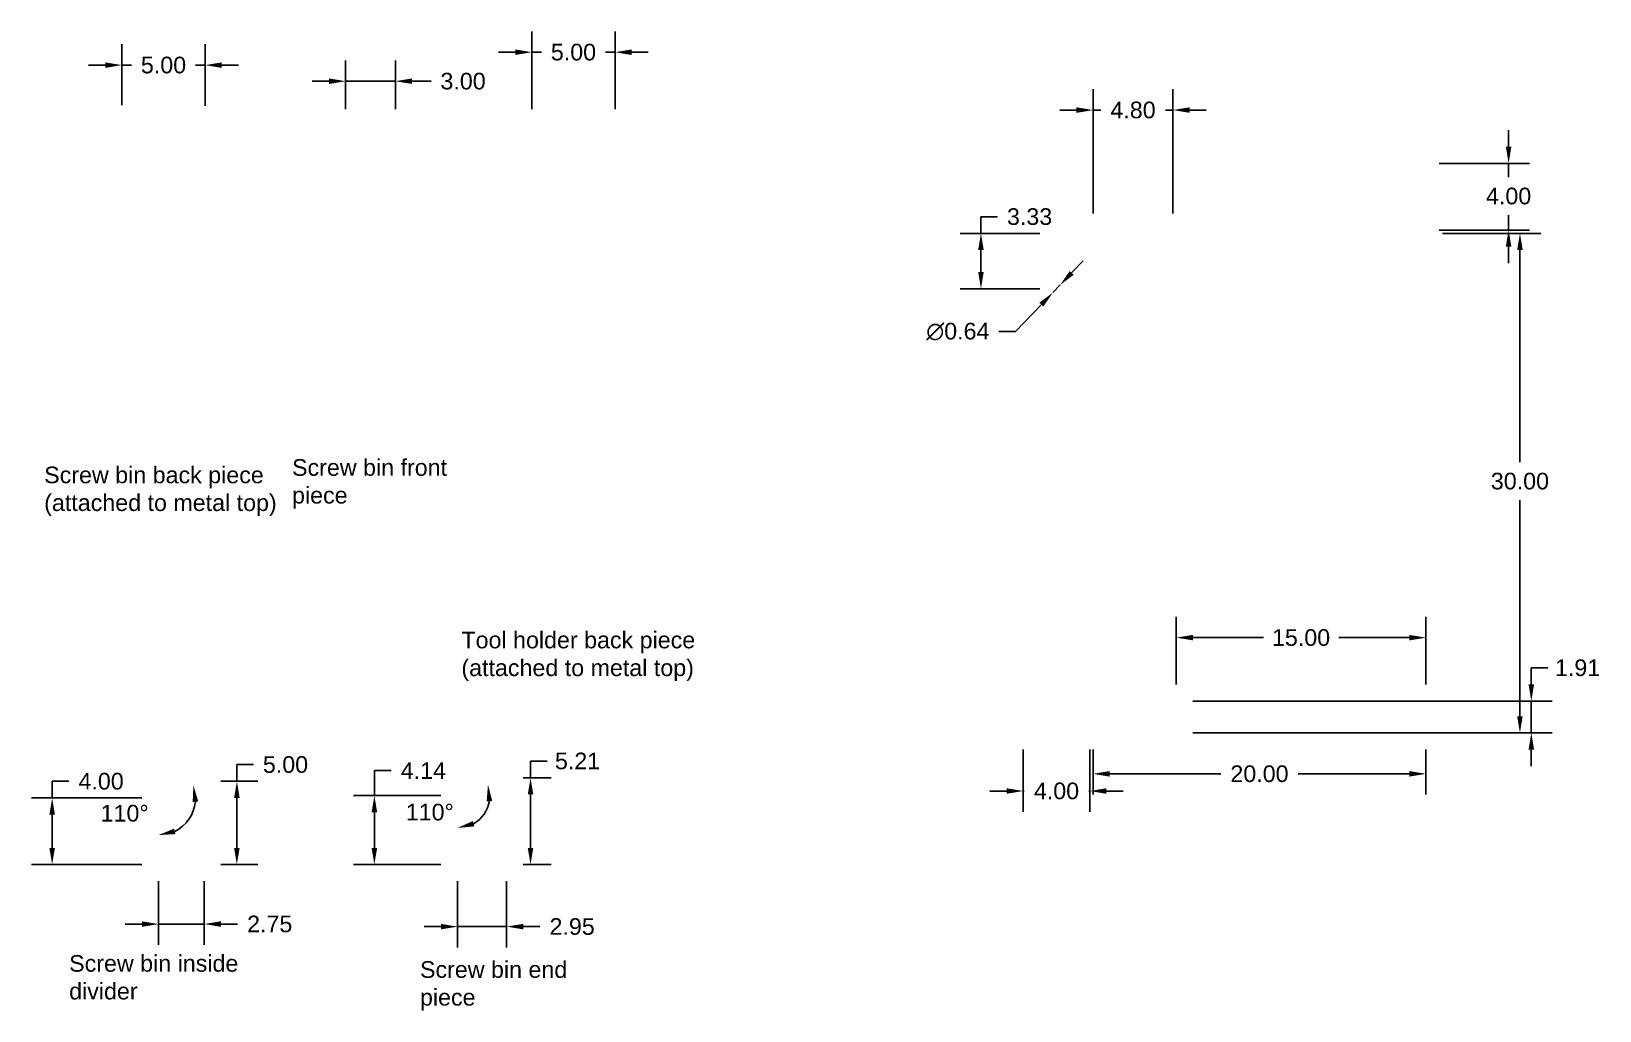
# Model space of a CAD drawing. Header units: millimetres. Extents: x 0.3 to 94.6, y 15.5 to 74.3.
import ezdxf

# ---------------------------------------------------------------- set-up
doc = ezdxf.new("R2010")
doc.units = ezdxf.units.MM
doc.layers.add('Text', color=7, linetype='Continuous', plot=False)
doc.styles.get("Standard").update_dxf_attribs({"font": 'arial.ttf'})
doc.dimstyles.new('MCI', dxfattribs={"dimtxt": 1, "dimasz": 1, "dimexe": 1.25, "dimexo": 1, "dimtad": 0, "dimtih": 1, "dimtoh": 1, "dimzin": 1, "dimdsep": 46, "dimtxsty": 'Standard', "dimcen": 2.5, "dimadec": 0, "dimazin": 0, "dimtm": 1e-09, "dimtfac": 1, "dimtmove": 0, "dimatfit": 3, "dimfxl": 1, "dimarcsym": 0})

# ---------------------------------------------------------------- blocks, each defined once
blk = doc.blocks.new('*D4')
at = {"layer": 'Defpoints', "color": 0, "lineweight": -2, "transparency": 16777216}
for p, q in [((85.151, 62.211), (91.057, 62.211)), ((89.807, 61.211), (89.807, 48.462)), ((89.807, 33.211), (89.807, 46.19)), ((85.151, 32.211), (91.057, 32.211))]:
    blk.add_line(p, q, dxfattribs=at)
at = {"layer": 'Defpoints', "color": 0, "transparency": 16777216}
for p in [(84.151, 62.211, 4.8), (84.151, 32.211, 4.8), (89.807, 32.211)]:
    blk.add_point(p, dxfattribs=at)
for points in [[(89.64, 61.211), (89.973, 61.211), (89.807, 62.211)], [(89.64, 33.211), (89.973, 33.211), (89.807, 32.211)]]:
    blk.add_solid(points, dxfattribs=at)
at = {"layer": 'Defpoints', "color": 0, "transparency": 16777216, "insert": (89.807, 47.326), "char_height": 1, "attachment_point": 5}
blk.add_mtext('30.00', dxfattribs=at)
blk = doc.blocks.new('*D5')
at = {"layer": 'Defpoints', "color": 0, "lineweight": -2, "transparency": 16777216}
for p, q in [((64.151, 31.211), (64.151, 28.5)), ((84.151, 31.211), (84.151, 28.5)), ((65.151, 29.75), (71.832, 29.75)), ((83.151, 29.75), (76.47, 29.75))]:
    blk.add_line(p, q, dxfattribs=at)
at = {"layer": 'Defpoints', "color": 0, "transparency": 16777216}
for p in [(64.151, 32.211, 4.8), (84.151, 32.211, 4.8), (84.151, 29.75)]:
    blk.add_point(p, dxfattribs=at)
for points in [[(65.151, 29.917), (65.151, 29.583), (64.151, 29.75)], [(83.151, 29.917), (83.151, 29.583), (84.151, 29.75)]]:
    blk.add_solid(points, dxfattribs=at)
at = {"layer": 'Defpoints', "color": 0, "transparency": 16777216, "insert": (74.151, 29.75), "char_height": 1, "attachment_point": 5}
blk.add_mtext('20.00', dxfattribs=at)
blk = doc.blocks.new('*D6')
at = {"layer": 'Defpoints', "color": 0, "lineweight": -2, "transparency": 16777216}
for p, q in [((90.491, 35.116), (90.491, 36.116)), ((90.491, 36.116), (91.491, 36.116)), ((70.151, 34.116), (91.741, 34.116)), ((90.491, 32.211), (90.491, 34.116)), ((70.151, 32.211), (91.741, 32.211)), ((90.491, 31.211), (90.491, 30.211))]:
    blk.add_line(p, q, dxfattribs=at)
at = {"layer": 'Defpoints', "color": 0, "transparency": 16777216}
for p in [(69.151, 34.116, 4.8), (90.491, 34.116), (69.151, 32.211, 4.8)]:
    blk.add_point(p, dxfattribs=at)
for points in [[(90.325, 35.116), (90.658, 35.116), (90.491, 34.116)], [(90.325, 31.211), (90.658, 31.211), (90.491, 32.211)]]:
    blk.add_solid(points, dxfattribs=at)
at = {"layer": 'Defpoints', "color": 0, "transparency": 16777216, "insert": (93.272, 36.116), "char_height": 1, "attachment_point": 5}
blk.add_mtext('1.91', dxfattribs=at)
blk = doc.blocks.new('*D7')
at = {"layer": 'Defpoints', "color": 0, "lineweight": -2, "transparency": 16777216}
for p, q in [((69.151, 35.116), (69.151, 39.18)), ((84.151, 35.116), (84.151, 39.18)), ((70.151, 37.93), (74.387, 37.93)), ((83.151, 37.93), (78.914, 37.93))]:
    blk.add_line(p, q, dxfattribs=at)
at = {"layer": 'Defpoints', "color": 0, "transparency": 16777216}
for p in [(84.151, 37.93), (69.151, 34.116, 4.8), (84.151, 34.116, 4.8)]:
    blk.add_point(p, dxfattribs=at)
for points in [[(70.151, 38.097), (70.151, 37.764), (69.151, 37.93)], [(83.151, 38.097), (83.151, 37.764), (84.151, 37.93)]]:
    blk.add_solid(points, dxfattribs=at)
at = {"layer": 'Defpoints', "color": 0, "transparency": 16777216, "insert": (76.651, 37.93), "char_height": 1, "attachment_point": 5}
blk.add_mtext('15.00', dxfattribs=at)
blk = doc.blocks.new('*D8')
at = {"layer": 'Defpoints', "color": 0, "lineweight": -2, "transparency": 16777216}
for p, q in [((57.41, 62.211), (57.41, 63.211)), ((57.41, 63.211), (58.41, 63.211)), ((60.951, 62.211), (56.16, 62.211)), ((57.41, 59.881), (57.41, 61.211)), ((60.951, 58.881), (56.16, 58.881))]:
    blk.add_line(p, q, dxfattribs=at)
at = {"layer": 'Defpoints', "color": 0, "transparency": 16777216}
for p in [(57.41, 62.211), (61.951, 62.211), (61.951, 58.881)]:
    blk.add_point(p, dxfattribs=at)
for points in [[(57.243, 61.211), (57.576, 61.211), (57.41, 62.211)], [(57.243, 59.881), (57.576, 59.881), (57.41, 58.881)]]:
    blk.add_solid(points, dxfattribs=at)
at = {"layer": 'Defpoints', "color": 0, "transparency": 16777216, "insert": (60.333, 63.211), "char_height": 1, "attachment_point": 5}
blk.add_mtext('3.33', dxfattribs=at)
blk = doc.blocks.new('*D9')
at = {"layer": 'Defpoints', "color": 0, "lineweight": -2, "transparency": 16777216}
for p, q in [((59.951, 31.211), (59.951, 27.468)), ((63.951, 31.211), (63.951, 27.468)), ((58.951, 28.718), (57.951, 28.718)), ((59.951, 28.718), (60.009, 28.718)), ((63.951, 28.718), (63.893, 28.718)), ((64.951, 28.718), (65.951, 28.718))]:
    blk.add_line(p, q, dxfattribs=at)
at = {"layer": 'Defpoints', "color": 0, "transparency": 16777216}
for p in [(59.951, 32.211), (63.951, 32.211), (63.951, 28.718)]:
    blk.add_point(p, dxfattribs=at)
for points in [[(58.951, 28.884), (58.951, 28.551), (59.951, 28.718)], [(64.951, 28.884), (64.951, 28.551), (63.951, 28.718)]]:
    blk.add_solid(points, dxfattribs=at)
at = {"layer": 'Defpoints', "color": 0, "transparency": 16777216, "insert": (61.951, 28.718), "char_height": 1, "attachment_point": 5}
blk.add_mtext('4.00', dxfattribs=at)
blk = doc.blocks.new('*D10')
at = {"layer": 'Defpoints', "color": 0, "lineweight": -2, "transparency": 16777216}
for p, q in [((64.151, 63.411), (64.151, 70.865)), ((68.951, 63.411), (68.951, 70.865)), ((63.151, 69.615), (62.151, 69.615)), ((64.151, 69.615), (64.609, 69.615)), ((68.951, 69.615), (68.493, 69.615)), ((69.951, 69.615), (70.951, 69.615))]:
    blk.add_line(p, q, dxfattribs=at)
at = {"layer": 'Defpoints', "color": 0, "transparency": 16777216}
for p in [(68.951, 69.615), (64.151, 62.411), (68.951, 62.411, 2.951)]:
    blk.add_point(p, dxfattribs=at)
for points in [[(63.151, 69.782), (63.151, 69.448), (64.151, 69.615)], [(69.951, 69.782), (69.951, 69.448), (68.951, 69.615)]]:
    blk.add_solid(points, dxfattribs=at)
at = {"layer": 'Defpoints', "color": 0, "transparency": 16777216, "insert": (66.551, 69.615), "char_height": 1, "attachment_point": 5}
blk.add_mtext('4.80', dxfattribs=at)
blk = doc.blocks.new('*D11')
at = {"layer": 'Defpoints', "color": 0, "lineweight": -2, "transparency": 16777216}
for p, q in [((89.126, 67.411), (89.126, 68.411)), ((84.951, 66.411), (90.376, 66.411)), ((89.126, 66.411), (89.126, 65.583)), ((89.126, 62.411), (89.126, 63.312)), ((84.951, 62.411), (90.376, 62.411)), ((89.126, 61.411), (89.126, 60.411))]:
    blk.add_line(p, q, dxfattribs=at)
at = {"layer": 'Defpoints', "color": 0, "transparency": 16777216}
for p in [(83.951, 66.411), (83.951, 62.411), (89.126, 62.411)]:
    blk.add_point(p, dxfattribs=at)
for points in [[(88.96, 67.411), (89.293, 67.411), (89.126, 66.411)], [(88.96, 61.411), (89.293, 61.411), (89.126, 62.411)]]:
    blk.add_solid(points, dxfattribs=at)
at = {"layer": 'Defpoints', "color": 0, "transparency": 16777216, "insert": (89.126, 64.447), "char_height": 1, "attachment_point": 5}
blk.add_mtext('4.00', dxfattribs=at)
blk = doc.blocks.new('*D12')
at = {"layer": 'Defpoints', "color": 0, "lineweight": -2, "transparency": 16777216}
for p, q in [((30.417, 69.676), (30.417, 74.34)), ((35.417, 69.676), (35.417, 74.34)), ((29.417, 73.09), (28.417, 73.09)), ((30.417, 73.09), (30.994, 73.09)), ((35.417, 73.09), (34.839, 73.09)), ((36.417, 73.09), (37.417, 73.09))]:
    blk.add_line(p, q, dxfattribs=at)
at = {"layer": 'Defpoints', "color": 0, "transparency": 16777216}
for p in [(35.417, 73.09), (30.417, 68.676), (35.417, 68.676)]:
    blk.add_point(p, dxfattribs=at)
for points in [[(29.417, 73.257), (29.417, 72.923), (30.417, 73.09)], [(36.417, 73.257), (36.417, 72.923), (35.417, 73.09)]]:
    blk.add_solid(points, dxfattribs=at)
at = {"layer": 'Defpoints', "color": 0, "transparency": 16777216, "insert": (32.917, 73.09), "char_height": 1, "attachment_point": 5}
blk.add_mtext('5.00', dxfattribs=at)
blk = doc.blocks.new('*D13')
at = {"layer": 'Defpoints', "color": 0, "lineweight": -2, "transparency": 16777216}
for p, q in [((19.219, 69.676), (19.219, 72.597)), ((22.219, 69.676), (22.219, 72.597)), ((18.219, 71.347), (17.219, 71.347)), ((19.219, 71.347), (22.219, 71.347)), ((23.219, 71.347), (24.36, 71.347))]:
    blk.add_line(p, q, dxfattribs=at)
at = {"layer": 'Defpoints', "color": 0, "transparency": 16777216}
for p in [(22.219, 71.347), (19.219, 68.676), (22.219, 68.676)]:
    blk.add_point(p, dxfattribs=at)
for points in [[(18.219, 71.514), (18.219, 71.181), (19.219, 71.347)], [(23.219, 71.514), (23.219, 71.181), (22.219, 71.347)]]:
    blk.add_solid(points, dxfattribs=at)
at = {"layer": 'Defpoints', "color": 0, "transparency": 16777216, "insert": (26.282, 71.347), "char_height": 1, "attachment_point": 5}
blk.add_mtext('3.00', dxfattribs=at)
blk = doc.blocks.new('*D14')
at = {"layer": 'Defpoints', "color": 0, "lineweight": -2, "transparency": 16777216}
for p, q in [((1.583, 28.303), (1.583, 29.303)), ((1.583, 29.303), (2.583, 29.303)), ((6.974, 28.303), (0.333, 28.303)), ((1.583, 25.303), (1.583, 27.303)), ((6.974, 24.303), (0.333, 24.303))]:
    blk.add_line(p, q, dxfattribs=at)
at = {"layer": 'Defpoints', "color": 0, "transparency": 16777216}
for p in [(1.583, 28.303), (7.974, 28.303), (7.974, 24.303)]:
    blk.add_point(p, dxfattribs=at)
for points in [[(1.416, 27.303), (1.75, 27.303), (1.583, 28.303)], [(1.416, 25.303), (1.75, 25.303), (1.583, 24.303)]]:
    blk.add_solid(points, dxfattribs=at)
at = {"layer": 'Defpoints', "color": 0, "transparency": 16777216, "insert": (4.525, 29.303), "char_height": 1, "attachment_point": 5}
blk.add_mtext('4.00', dxfattribs=at)
blk = doc.blocks.new('*D15')
at = {"layer": 'Defpoints', "color": 0, "lineweight": -2, "transparency": 16777216}
for p, q in [((20.951, 28.443), (20.951, 29.945)), ((20.951, 29.945), (21.951, 29.945)), ((24.951, 28.443), (19.701, 28.443)), ((20.951, 25.303), (20.951, 27.443)), ((24.951, 24.303), (19.701, 24.303))]:
    blk.add_line(p, q, dxfattribs=at)
at = {"layer": 'Defpoints', "color": 0, "transparency": 16777216}
for p in [(20.951, 28.443), (25.951, 28.443), (25.951, 24.303)]:
    blk.add_point(p, dxfattribs=at)
for points in [[(20.784, 27.443), (21.117, 27.443), (20.951, 28.443)], [(20.784, 25.303), (21.117, 25.303), (20.951, 24.303)]]:
    blk.add_solid(points, dxfattribs=at)
at = {"layer": 'Defpoints', "color": 0, "transparency": 16777216, "insert": (23.892, 29.945), "char_height": 1, "attachment_point": 5}
blk.add_mtext('4.14', dxfattribs=at)
blk = doc.blocks.new('*D16')
at = {"layer": 'Defpoints', "color": 0, "lineweight": -2, "transparency": 16777216}
for p, q in [((7.974, 23.303), (7.974, 19.478)), ((10.724, 23.303), (10.724, 19.478)), ((6.974, 20.728), (5.974, 20.728)), ((7.974, 20.728), (10.724, 20.728)), ((11.724, 20.728), (12.724, 20.728))]:
    blk.add_line(p, q, dxfattribs=at)
at = {"layer": 'Defpoints', "color": 0, "transparency": 16777216}
for p in [(7.974, 24.303), (10.724, 24.303), (10.724, 20.728)]:
    blk.add_point(p, dxfattribs=at)
for points in [[(6.974, 20.894), (6.974, 20.561), (7.974, 20.728)], [(11.724, 20.894), (11.724, 20.561), (10.724, 20.728)]]:
    blk.add_solid(points, dxfattribs=at)
at = {"layer": 'Defpoints', "color": 0, "transparency": 16777216, "insert": (14.66, 20.728), "char_height": 1, "attachment_point": 5}
blk.add_mtext('2.75', dxfattribs=at)
blk = doc.blocks.new('*D17')
at = {"layer": 'Defpoints', "color": 0, "lineweight": -2, "transparency": 16777216}
for p, q in [((25.951, 23.303), (25.951, 19.324)), ((28.902, 23.303), (28.902, 19.324)), ((24.951, 20.574), (23.951, 20.574)), ((25.951, 20.574), (28.902, 20.574)), ((29.902, 20.574), (30.902, 20.574))]:
    blk.add_line(p, q, dxfattribs=at)
at = {"layer": 'Defpoints', "color": 0, "transparency": 16777216}
for p in [(25.951, 24.303), (28.902, 24.303), (28.902, 20.574)]:
    blk.add_point(p, dxfattribs=at)
for points in [[(24.951, 20.74), (24.951, 20.407), (25.951, 20.574)], [(29.902, 20.74), (29.902, 20.407), (28.902, 20.574)]]:
    blk.add_solid(points, dxfattribs=at)
at = {"layer": 'Defpoints', "color": 0, "transparency": 16777216, "insert": (32.838, 20.574), "char_height": 1, "attachment_point": 5}
blk.add_mtext('2.95', dxfattribs=at)
blk = doc.blocks.new('*D18')
at = {"layer": 'Defpoints', "color": 0, "lineweight": -2, "transparency": 16777216}
for p, q in [((30.336, 29.517), (30.336, 30.517)), ((30.336, 30.517), (31.336, 30.517)), ((29.902, 29.517), (31.586, 29.517)), ((30.336, 25.303), (30.336, 28.517)), ((29.902, 24.303), (31.586, 24.303))]:
    blk.add_line(p, q, dxfattribs=at)
at = {"layer": 'Defpoints', "color": 0, "transparency": 16777216}
for p in [(28.902, 29.517), (30.336, 29.517), (28.902, 24.303)]:
    blk.add_point(p, dxfattribs=at)
for points in [[(30.169, 28.517), (30.502, 28.517), (30.336, 29.517)], [(30.169, 25.303), (30.502, 25.303), (30.336, 24.303)]]:
    blk.add_solid(points, dxfattribs=at)
at = {"layer": 'Defpoints', "color": 0, "transparency": 16777216, "insert": (33.163, 30.517), "char_height": 1, "attachment_point": 5}
blk.add_mtext('5.21', dxfattribs=at)
blk = doc.blocks.new('*D19')
at = {"layer": 'Defpoints', "color": 0, "lineweight": -2, "transparency": 16777216}
for p, q in [((12.686, 29.304), (12.686, 30.304)), ((12.686, 30.304), (13.686, 30.304)), ((11.724, 29.304), (13.936, 29.304)), ((12.686, 25.303), (12.686, 28.304)), ((11.724, 24.303), (13.936, 24.303))]:
    blk.add_line(p, q, dxfattribs=at)
at = {"layer": 'Defpoints', "color": 0, "transparency": 16777216}
for p in [(10.724, 29.304), (12.686, 29.304), (10.724, 24.303)]:
    blk.add_point(p, dxfattribs=at)
for points in [[(12.519, 28.304), (12.853, 28.304), (12.686, 29.304)], [(12.519, 25.303), (12.853, 25.303), (12.686, 24.303)]]:
    blk.add_solid(points, dxfattribs=at)
at = {"layer": 'Defpoints', "color": 0, "transparency": 16777216, "insert": (15.608, 30.304), "char_height": 1, "attachment_point": 5}
blk.add_mtext('5.00', dxfattribs=at)
blk = doc.blocks.new('*D21')
at = {"layer": 'Defpoints', "color": 0, "lineweight": -2, "transparency": 16777216}
for p, q in [((5.776, 69.908), (5.776, 73.564)), ((10.777, 69.876), (10.777, 73.564)), ((4.776, 72.314), (3.776, 72.314)), ((5.776, 72.314), (6.354, 72.314)), ((10.777, 72.314), (10.198, 72.314)), ((11.777, 72.314), (12.777, 72.314))]:
    blk.add_line(p, q, dxfattribs=at)
at = {"layer": 'Defpoints', "color": 0, "transparency": 16777216}
for p in [(10.777, 72.314), (5.776, 68.908), (10.777, 68.876)]:
    blk.add_point(p, dxfattribs=at)
for points in [[(4.776, 72.48), (4.776, 72.147), (5.776, 72.314)], [(11.777, 72.48), (11.777, 72.147), (10.777, 72.314)]]:
    blk.add_solid(points, dxfattribs=at)
at = {"layer": 'Defpoints', "color": 0, "transparency": 16777216, "insert": (8.276, 72.314), "char_height": 1, "attachment_point": 5}
blk.add_mtext('5.00', dxfattribs=at)
blk = doc.blocks.new('*D23')
at = {"layer": 'Defpoints', "color": 0, "lineweight": -2, "transparency": 16777216}
blk.add_arc((7.974, 28.303), 2.234, 295.87036, 354.12964, dxfattribs=at)
at = {"layer": 'Defpoints', "color": 0, "transparency": 16777216}
for p in [(10.724, 29.304), (7.974, 28.303), (7.974, 28.303), (10.113, 27.663), (7.974, 24.303)]:
    blk.add_point(p, dxfattribs=at)
for points in [[(10.03, 28.054), (10.361, 28.095), (10.073, 29.067)], [(8.986, 26.131), (8.911, 26.456), (7.974, 26.07)]]:
    blk.add_solid(points, dxfattribs=at)
at = {"layer": 'Defpoints', "color": 0, "transparency": 16777216, "insert": (5.941, 27.378), "char_height": 1, "attachment_point": 5}
blk.add_mtext('110°', dxfattribs=at)
blk = doc.blocks.new('*D24')
at = {"layer": 'Defpoints', "color": 0, "lineweight": -2, "transparency": 16777216}
blk.add_arc((25.951, 28.443), 1.945, 299.7995, 350.2005, dxfattribs=at)
at = {"layer": 'Defpoints', "color": 0, "transparency": 16777216}
for p in [(28.902, 29.517, 0.2), (25.951, 28.443, 0.2), (25.951, 28.443, 0.2), (27.814, 27.886), (25.951, 24.303, 0.2)]:
    blk.add_point(p, dxfattribs=at)
for points in [[(27.701, 28.097), (28.033, 28.127), (27.778, 29.108)], [(26.96, 26.595), (26.875, 26.917), (25.951, 26.499)]]:
    blk.add_solid(points, dxfattribs=at)
at = {"layer": 'Defpoints', "color": 0, "transparency": 16777216, "insert": (24.281, 27.446), "char_height": 1, "attachment_point": 5}
blk.add_mtext('110°', dxfattribs=at)
blk = doc.blocks.new('*D25')
at = {"layer": 'Defpoints', "color": 0, "lineweight": -2, "transparency": 16777216}
for p, q in [((62.861, 59.833), (63.553, 60.555)), ((62.17, 59.11), (61.732, 58.652)), ((59.486, 56.306), (61.04, 57.93)), ((58.486, 56.306), (59.486, 56.306))]:
    blk.add_line(p, q, dxfattribs=at)
at = {"layer": 'Defpoints', "color": 0, "transparency": 16777216}
for p in [(61.732, 58.652, 0.182), (62.17, 59.11, 0.218)]:
    blk.add_point(p, dxfattribs=at)
for points in [[(62.741, 59.948), (62.982, 59.718), (62.17, 59.11)], [(60.92, 58.045), (61.161, 57.815), (61.732, 58.652)]]:
    blk.add_solid(points, dxfattribs=at)
at = {"layer": 'Defpoints', "color": 0, "transparency": 16777216, "insert": (56.02, 56.306), "char_height": 1, "attachment_point": 5}
blk.add_mtext('∅0.64', dxfattribs=at)

msp = doc.modelspace()

# ---------------------------------------------------------------- texts
at = {"layer": 'Text', "char_height": 1, "attachment_point": 1}
for s, width, insert in [('Screw bin back piece (attached to metal top)', 18.90748, (1.104, 48.202)), ('Screw bin front piece', 10.4467, (16.002, 48.65)), ('Tool holder back piece (attached to metal top)', 18.90748, (26.181, 38.288)), ('Screw bin inside divider', 10.4467, (2.604, 18.867)), ('Screw bin end piece', 10.4467, (23.692, 18.498))]:
    msp.add_mtext_dynamic_manual_height_columns(s, width=width, gutter_width=12.5, heights=[0], dxfattribs=dict(at, insert=insert))

# ---------------------------------------------------------------- dimensions: what is measured, and where the dimension line sits
at = {"layer": 'Defpoints'}
for base, p1, p2, picture, middle in [((10.777, 72.314), (5.776, 68.908), (10.777, 68.876), '*D21', (8.276, 72.314)), ((10.724, 20.728), (7.974, 24.303), (10.724, 24.303), '*D16', (14.66, 20.728)), ((28.902, 20.574), (25.951, 24.303), (28.902, 24.303), '*D17', (32.838, 20.574))]:
    dim = msp.add_linear_dim(base=base, p1=p1, p2=p2, dimstyle='MCI', dxfattribs=at)
    dim.commit()
    dim.dimension.update_dxf_attribs({"geometry": picture, "text_midpoint": middle})
for base, p1, p2, angle, picture, middle in [((35.417, 73.09), (30.417, 68.676), (35.417, 68.676), 180, '*D12', (32.917, 73.09)), ((68.951, 69.615), (64.151, 62.411), (68.951, 62.411, 2.951), 180, '*D10', (66.551, 69.615)), ((57.41, 62.211), (61.951, 58.881), (61.951, 62.211), 90, '*D8', (60.333, 63.211)), ((84.151, 37.93), (69.151, 34.116, 4.8), (84.151, 34.116, 4.8), 180, '*D7', (76.651, 37.93)), ((30.336, 29.517), (28.902, 24.303), (28.902, 29.517), 90, '*D18', (33.163, 30.517)), ((12.686, 29.304), (10.724, 24.303), (10.724, 29.304), 90, '*D19', (15.608, 30.304))]:
    dim = msp.add_linear_dim(base=base, p1=p1, p2=p2, angle=angle, dimstyle='MCI', dxfattribs=at)
    dim.commit()
    dim.dimension.update_dxf_attribs({"geometry": picture, "text_midpoint": middle})
for base, p1, p2, angle, picture, middle in [((22.219, 71.347), (19.219, 68.676), (22.219, 68.676), 180, '*D13', (26.282, 71.347)), ((89.126, 62.411), (83.951, 66.411), (83.951, 62.411), 90, '*D11', (89.126, 64.447)), ((89.807, 32.211), (84.151, 62.211, 4.8), (84.151, 32.211, 4.8), 90, '*D4', (89.807, 47.326)), ((90.491414179, 34.116302241), (69.150720577, 32.211302241, 4.8), (69.150720577, 34.116302241, 4.8), 90, '*D6', (93.271598354, 36.116302241)), ((20.951, 28.443), (25.951, 24.303), (25.951, 28.443), 90, '*D15', (23.892, 29.945)), ((1.583, 28.303), (7.974, 24.303), (7.974, 28.303), 270, '*D14', (4.525, 29.303))]:
    dim = msp.add_linear_dim(base=base, p1=p1, p2=p2, angle=angle, dimstyle='MCI', dxfattribs=at)
    dim.commit()
    dim.dimension.update_dxf_attribs({"geometry": picture, "text_midpoint": middle, "dimtype": 160})
dim = msp.add_diameter_dim_2p(p1=(62.17, 59.11, 0.218), p2=(61.732, 58.652, 0.182), dimstyle='MCI', dxfattribs=at)
dim.commit()
dim.dimension.update_dxf_attribs({"geometry": '*D25', "text_midpoint": (56.02, 56.306), "dimtype": 163})
for base, p1, p2, picture, middle in [((63.951, 28.718), (59.951, 32.211), (63.951, 32.211), '*D9', (61.951, 28.718)), ((84.151, 29.75), (64.151, 32.211, 4.8), (84.151, 32.211, 4.8), '*D5', (74.151, 29.75))]:
    dim = msp.add_linear_dim(base=base, p1=p1, p2=p2, dimstyle='MCI', dxfattribs=at)
    dim.commit()
    dim.dimension.update_dxf_attribs({"geometry": picture, "text_midpoint": middle, "dimtype": 160})
for base, line1, line2, picture, middle in [((10.113, 27.663), ((7.974, 28.303), (10.724, 29.304)), ((7.974, 24.303), (7.974, 28.303)), '*D23', (5.941, 27.378)), ((27.814, 27.886), ((25.951, 28.443, 0.2), (28.902, 29.517, 0.2)), ((25.951, 24.303, 0.2), (25.951, 28.443, 0.2)), '*D24', (24.281, 27.446))]:
    dim = msp.add_angular_dim_2l(base=base, line1=line1, line2=line2, dimstyle='MCI', dxfattribs=at)
    dim.commit()
    dim.dimension.update_dxf_attribs({"geometry": picture, "text_midpoint": middle, "dimtype": 162})

doc.saveas('drawing.dxf')
